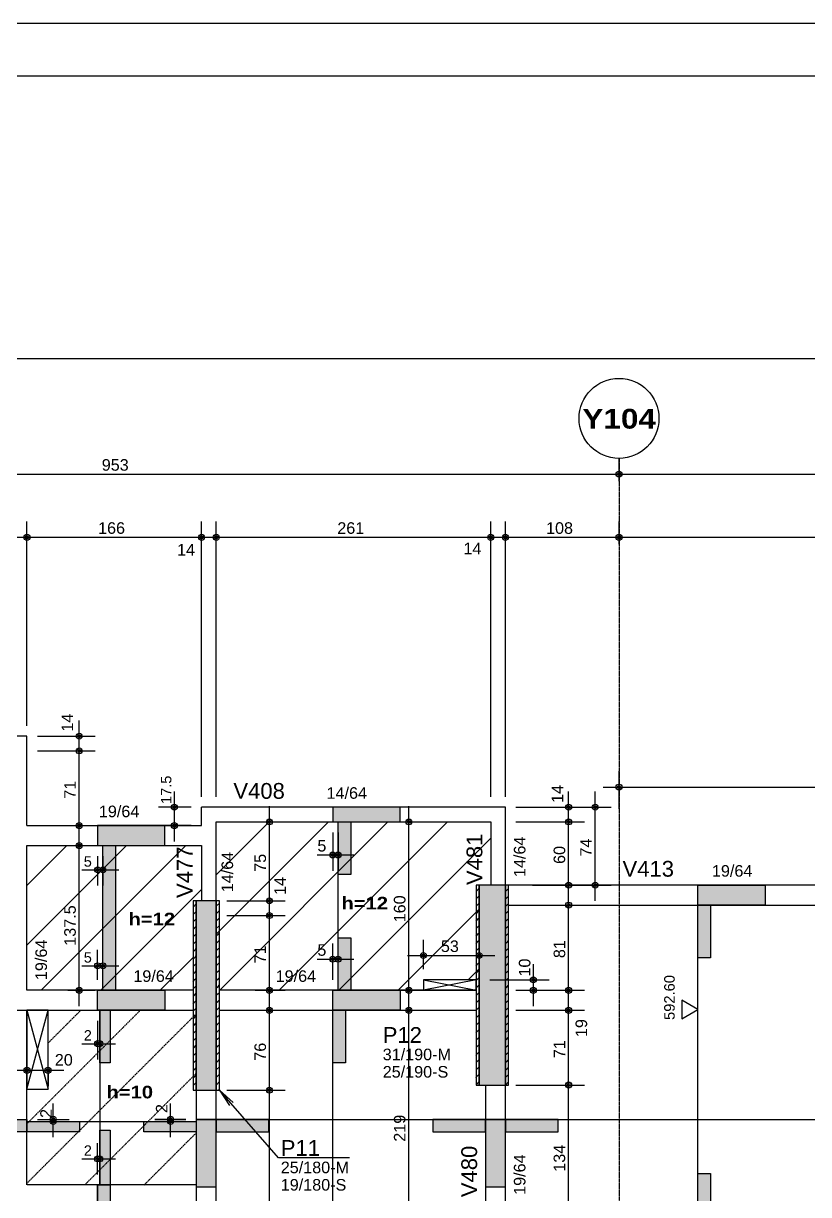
# Model space of a CAD drawing. Extents: x 0 to 7795, y 0 to 4205.
# Drawn here: x 4190 to 4937, y 3092 to 4205 of the extents above; entities that cross this region are included whole.
import ezdxf

# ---------------------------------------------------------------- set-up
doc = ezdxf.new("R2010")
doc.units = 0
doc.header["$MEASUREMENT"] = 0
doc.linetypes.add('ESTILO_TQS_0001', pattern=[1, 0.7, -0.3])
doc.linetypes.add('ESTILO_TQS_0007', pattern=[2.1, 1.5, -0.2, 0.2, -0.2])
for name, color, linetype in [('MTH-179', 1, 'CONTINUOUS'), ('MTH-224', 4, 'CONTINUOUS'), ('MTH-230', 1, 'CONTINUOUS'), ('MTH-COTAS7', 31, 'CONTINUOUS'), ('MTH-DIM-PILAR', 3, 'CONTINUOUS'), ('MTH-DIM-VIGA', 3, 'CONTINUOUS'), ('MTH-EIXO-214', 4, 'CONTINUOUS'), ('MTH-EIXO-215', 1, 'CONTINUOUS'), ('MTH-FACE-VIGA', 7, 'CONTINUOUS'), ('MTH-LINHA-SEÇÃO', 16, 'CONTINUOUS'), ('MTH-MARGEM', 5, 'CONTINUOUS'), ('MTH-PILAR-SEGUE', 5, 'CONTINUOUS'), ('MTH-SIMB_COTA', 3, 'CONTINUOUS'), ('MTH-SOMBRA21', 150, 'CONTINUOUS'), ('MTH-SOMBRA25', 253, 'CONTINUOUS'), ('MTH-TIT1-PILAR', 5, 'CONTINUOUS'), ('MTH-TIT1-VIGA', 5, 'CONTINUOUS'), ('MTH-TRACEJADO-216', 1, 'CONTINUOUS'), ('MTH-TXT', 4, 'CONTINUOUS'), ('MTH-TXT-NEGRITO', 5, 'CONTINUOUS')]:
    doc.layers.add(name, color=color, linetype=linetype)
doc.styles.add('TQS_ARIAL', font='arial.ttf')
doc.styles.add('TQS_ARIAL_BLACK', font='ariblk.ttf')

msp = doc.modelspace()

# ---------------------------------------------------------------- linework, layer by layer
at = {"layer": 'MTH-179', "linetype": 'Continuous'}
msp.add_line((7795.004008, 4204.998269), (0.004008, 4204.998269), dxfattribs=at)
at = {"layer": 'MTH-224', "linetype": 'Continuous'}
msp.add_lwpolyline([(4816.147961, 3259.09894), (4831.446431, 3267.931943), (4816.147961, 3276.764067), (4816.147961, 3259.09894)], dxfattribs=at)
at = {"layer": 'MTH-230', "linetype": 'Continuous'}
for p, q in [((4620.513083, 3296.135496), (4570.511367, 3286.135496)), ((4570.511367, 3296.135496), (4620.513083, 3286.135496)), ((4193.511368, 3192.135498), (4213.511368, 3267.135499)), ((4193.511368, 3267.135498), (4213.511368, 3192.135498))]:
    msp.add_line(p, q, dxfattribs=at)
msp.add_circle((4756.511366, 3829.636556), 38, dxfattribs=at)
at = {"layer": 'MTH-COTAS7', "linetype": 'Continuous'}
for p, q in [((561.511366, 3886.665182), (5343.511366, 3886.665182)), ((4756.511366, 3774.81151), (4756.511366, 3791.636556)), ((4756.511366, 3770.023656), (4756.511366, 3791.636556)), ((3788.511366, 3776.636556), (4771.511366, 3776.636556)), ((4741.511366, 3776.636556), (5343.511366, 3776.636556)), ((4193.511366, 3537.6182), (4193.511366, 3731.636556)), ((4193.511366, 3537.6182), (4193.511366, 3731.636556)), ((4359.512171, 3470.135501), (4359.512171, 3731.636556)), ((4359.512171, 3470.135501), (4359.512171, 3731.636556)), ((4373.512171, 3470.135501), (4373.512171, 3731.636556)), ((4373.512171, 3470.135501), (4373.512171, 3731.636556)), ((4634.511365, 3470.135501), (4634.511365, 3731.636556)), ((4634.511365, 3470.135501), (4634.511365, 3731.636556)), ((4648.511365, 3470.135501), (4648.511365, 3731.636556)), ((4648.511365, 3470.135501), (4648.511365, 3731.636556)), ((4756.511366, 3710.023656), (4756.511366, 3731.636556)), ((4756.511366, 3710.023656), (4756.511366, 3731.636556)), ((4159.511366, 3716.636556), (4208.511366, 3716.636556)), ((4178.511366, 3716.636556), (4374.512171, 3716.636556)), ((4344.512171, 3716.636556), (4388.512171, 3716.636556)), ((4358.512171, 3716.636556), (4649.511365, 3716.636556)), ((4619.511365, 3716.636556), (4663.511365, 3716.636556)), ((4633.511365, 3716.636556), (4771.511366, 3716.636556)), ((4741.511366, 3716.636556), (5324.511366, 3716.636556)), ((4243.206658, 3498.6182), (4243.206658, 3542.6182)), ((4243.206658, 3427.635501), (4243.206658, 3528.6182)), ((4203.511366, 3527.6182), (4258.206658, 3527.6182)), ((4203.511366, 3513.6182), (4258.206658, 3513.6182)), ((4203.511366, 3513.6182), (4258.206658, 3513.6182)), ((4756.511366, 3458.746507), (4756.511366, 3494.289635)), ((4333.666392, 3427.635501), (4333.666392, 3475.135501)), ((4708.60594, 3431.135501), (4708.60594, 3475.135501)), ((4733.876344, 3371.135501), (4733.876344, 3475.135501)), ((4741.511366, 3479.289635), (5324.511366, 3479.289635)), ((4349.512171, 3460.135501), (4318.666392, 3460.135501)), ((4424.083548, 3356.135501), (4424.083548, 3461.135501)), ((4556.700181, 3271.135499), (4556.700181, 3461.135501)), ((4658.515894, 3460.135501), (4748.876344, 3460.135501)), ((4658.515894, 3460.135501), (4723.60594, 3460.135501)), ((4708.60594, 3371.135501), (4708.60594, 3461.135501)), ((4203.511366, 3442.635501), (4258.206658, 3442.635501)), ((4349.512171, 3442.635501), (4318.666392, 3442.635501)), ((4413.477053, 3446.135501), (4439.083548, 3446.135501)), ((4553.504857, 3446.135501), (4571.700181, 3446.135501)), ((4658.515894, 3446.135501), (4723.60594, 3446.135501)), ((4668.515894, 3446.135501), (4723.60594, 3446.135501)), ((4243.206658, 3271.135499), (4243.206658, 3438.635501)), ((4484.319556, 3436.135501), (4484.319556, 3399.758806)), ((4489.319556, 3436.135501), (4489.319556, 3399.758806)), ((4240.859012, 3423.635501), (4258.206658, 3423.635501)), ((4260.714518, 3413.635501), (4260.714518, 3385.641379)), ((4265.714518, 3413.635501), (4265.714518, 3385.641379)), ((4469.319556, 3414.758806), (4504.319556, 3414.758806)), ((4245.714518, 3400.641379), (4280.714518, 3400.641379)), ((4424.083548, 3342.135501), (4424.083548, 3386.135501)), ((4674.131631, 3386.135501), (4748.876344, 3386.135501)), ((4697.704045, 3386.135501), (4723.60594, 3386.135501)), ((4708.60594, 3271.135496), (4708.60594, 3382.135501)), ((4383.512172, 3371.135501), (4439.083548, 3371.135501)), ((4383.512172, 3371.135501), (4439.083548, 3371.135501)), ((4424.083548, 3271.135499), (4424.083548, 3372.135501)), ((4701.022725, 3367.135501), (4723.60594, 3367.135501)), ((4383.512172, 3357.135501), (4439.083548, 3357.135501)), ((4383.512172, 3357.135501), (4439.083548, 3357.135501)), ((4484.319556, 3296.135499), (4484.319556, 3330.653513)), ((4489.319556, 3296.135499), (4489.319556, 3330.653513)), ((4570.511367, 3306.135496), (4570.511367, 3334.240994)), ((4623.513083, 3306.135496), (4623.513083, 3334.240994)), ((4260.714518, 3296.135499), (4260.714518, 3324.482029)), ((4265.714518, 3296.135499), (4265.714518, 3324.482029)), ((4555.511367, 3319.240994), (4638.513083, 3319.240994)), ((4245.714518, 3309.482029), (4280.714518, 3309.482029)), ((4469.319556, 3315.653513), (4504.319556, 3315.653513)), ((4675.036199, 3271.135496), (4675.036199, 3311.135496)), ((4633.515893, 3296.135496), (4690.036199, 3296.135496)), ((4708.60594, 3252.135499), (4708.60594, 3301.135496)), ((4232.252292, 3286.135499), (4258.206658, 3286.135499)), ((4410.49064, 3286.135499), (4439.083548, 3286.135499)), ((4545.970547, 3286.135499), (4571.700181, 3286.135499)), ((4658.515894, 3286.135496), (4723.60594, 3286.135496)), ((4658.515894, 3286.135496), (4723.60594, 3286.135496)), ((4668.515894, 3286.135496), (4690.036199, 3286.135496)), ((4424.083548, 3176.135501), (4424.083548, 3282.135499)), ((4556.700181, 3033.1355), (4556.700181, 3282.135499)), ((4708.60594, 3181.135499), (4708.60594, 3282.135499)), ((4417.619009, 3267.135499), (4439.083548, 3267.135499)), ((4564.956342, 3267.135499), (4571.700181, 3267.135499)), ((4658.515894, 3267.135499), (4723.60594, 3267.135499)), ((4658.515894, 3267.135499), (4723.60594, 3267.135499)), ((4260.714518, 3257.135499), (4260.714518, 3220.405979)), ((4262.714518, 3257.135499), (4262.714518, 3220.405979)), ((4245.714518, 3235.405979), (4277.714518, 3235.405979)), ((4193.511365, 3219.635499), (4193.511365, 3195.081278)), ((4208.511365, 3210.081278), (4159.511366, 3210.081278)), ((4228.511365, 3210.081278), (4178.511327, 3210.081278)), ((4193.511327, 3209.438973), (4193.511327, 3195.081278)), ((4213.511365, 3207.611384), (4213.511365, 3195.081278)), ((4424.083548, 2798.635501), (4424.083548, 3206.135501)), ((4708.60594, 3047.1355), (4708.60594, 3211.135499)), ((4658.515894, 3196.135499), (4723.60594, 3196.135499)), ((4658.515894, 3196.135499), (4723.60594, 3196.135499)), ((4383.512172, 3191.135501), (4439.083548, 3191.135501)), ((4383.512172, 3191.135501), (4439.083548, 3191.135501)), ((4218.511327, 3146.511837), (4218.511327, 3178.511837)), ((4330.100791, 3146.511837), (4330.100791, 3178.511837)), ((4203.511327, 3163.511837), (4233.511327, 3163.511837)), ((4203.511327, 3161.511837), (4233.511327, 3161.511837)), ((4344.512172, 3163.511837), (4315.100791, 3163.511837)), ((4344.512172, 3161.511837), (4315.100791, 3161.511837)), ((4260.714518, 3111.135499), (4260.714518, 3140.89284)), ((4262.714518, 3111.135499), (4262.714518, 3140.89284)), ((4245.714518, 3125.89284), (4277.714518, 3125.89284))]:
    msp.add_line(p, q, dxfattribs=at)
msp.add_lwpolyline([(4500.256275, 3126.822128), (4432.69435, 3126.822128), (4376.512171, 3191.135501), (4389.647083, 3179.571586), (4376.512171, 3191.135501), (4386.20656, 3176.566052)], dxfattribs=at)
at = {"layer": 'MTH-EIXO-214', "linetype": 'ESTILO_TQS_0007'}
msp.add_line((4756.511366, 3791.636556), (4756.511366, 1718.135501), dxfattribs=at)
at = {"layer": 'MTH-EIXO-215', "linetype": 'Continuous'}
for p, q in [((4373.512171, 3339.407557), (4480.240115, 3446.135501)), ((4373.512171, 3395.976099), (4423.671573, 3446.135501)), ((4376.808656, 3286.135499), (4536.808658, 3446.135501)), ((4433.377198, 3286.135499), (4593.3772, 3446.135501)), ((4489.945741, 3286.135499), (4634.511365, 3430.701123)), ((4193.511366, 3329.112379), (4288.034488, 3423.635501)), ((4193.511366, 3385.680922), (4231.465945, 3423.635501)), ((4207.103028, 3286.135499), (4344.60303, 3423.635501)), ((4263.671571, 3286.135499), (4359.512171, 3381.976099)), ((4546.514283, 3286.135499), (4623.513083, 3363.134299)), ((4320.240113, 3286.135499), (4351.512171, 3317.407557)), ((4613.082823, 3296.135496), (4623.513083, 3306.565756))]:
    msp.add_line(p, q, dxfattribs=at)
at = {"layer": 'MTH-FACE-VIGA', "linetype": 'Continuous'}
for p, q in [((4193.511366, 3442.635501), (4193.511366, 3527.6182)), ((4359.512171, 3442.635501), (4359.512171, 3460.135501)), ((4193.511366, 3442.635501), (4359.512171, 3442.635501)), ((4193.511366, 3423.635501), (4359.512171, 3423.635501)), ((4193.511366, 3286.135499), (4193.511366, 3423.635501)), ((4620.515894, 3380.169536), (4623.468312, 3383.121953)), ((4620.515894, 3373.098468), (4623.354873, 3375.937446)), ((4623.354873, 3375.937446), (4623.515894, 3376.098468)), ((4623.468312, 3383.121953), (4623.515894, 3383.169536)), ((4648.515894, 3379.885264), (4651.463752, 3382.833122)), ((4648.515894, 3372.814197), (4651.350312, 3375.648614)), ((4651.350312, 3375.648614), (4651.515894, 3375.814197)), ((4651.463752, 3382.833122), (4651.515894, 3382.885264)), ((4351.512171, 3365.259477), (4354.463425, 3368.210731)), ((4354.463425, 3368.210731), (4354.512171, 3368.259477)), ((4373.512171, 3366.046274), (4376.476761, 3369.010863)), ((4373.512171, 3358.975206), (4376.356912, 3361.819947)), ((4376.356912, 3361.819947), (4376.512171, 3361.975206)), ((4376.476761, 3369.010863), (4376.512171, 3369.046274)), ((4620.515894, 3366.0274), (4623.241433, 3368.752938)), ((4620.515894, 3358.956332), (4623.127993, 3361.568431)), ((4623.127993, 3361.568431), (4623.515894, 3361.956332)), ((4623.241433, 3368.752938), (4623.515894, 3369.0274)), ((4648.515894, 3365.743129), (4651.236873, 3368.464107)), ((4648.515894, 3358.672061), (4651.123433, 3361.279599)), ((4651.123433, 3361.279599), (4651.515894, 3361.672061)), ((4651.236873, 3368.464107), (4651.515894, 3368.743129)), ((4351.512171, 3358.188409), (4354.343577, 3361.019815)), ((4351.512171, 3351.117342), (4354.223728, 3353.828898)), ((4354.223728, 3353.828898), (4354.512171, 3354.117342)), ((4354.343577, 3361.019815), (4354.512171, 3361.188409)), ((4373.512171, 3351.904138), (4376.237064, 3354.62903)), ((4376.237064, 3354.62903), (4376.512171, 3354.904138)), ((4620.515894, 3351.885264), (4623.014554, 3354.383924)), ((4623.014554, 3354.383924), (4623.515894, 3354.885264)), ((4648.515894, 3351.600993), (4651.009993, 3354.095092)), ((4651.009993, 3354.095092), (4651.515894, 3354.600993)), ((4351.512171, 3344.046274), (4354.10388, 3346.637982)), ((4351.512171, 3336.975206), (4353.984031, 3339.447065)), ((4353.984031, 3339.447065), (4354.512171, 3339.975206)), ((4354.10388, 3346.637982), (4354.512171, 3347.046274)), ((4373.512171, 3344.83307), (4376.117215, 3347.438114)), ((4373.512171, 3337.762003), (4375.997366, 3340.247198)), ((4375.997366, 3340.247198), (4376.512171, 3340.762003)), ((4376.117215, 3347.438114), (4376.512171, 3347.83307)), ((4620.515894, 3344.814197), (4622.901114, 3347.199416)), ((4620.515894, 3337.743129), (4622.787675, 3340.014909)), ((4622.787675, 3340.014909), (4623.515894, 3340.743129)), ((4622.901114, 3347.199416), (4623.515894, 3347.814197)), ((4648.515894, 3344.529925), (4650.896554, 3346.910585)), ((4648.515894, 3337.458857), (4650.783114, 3339.726077)), ((4650.783114, 3339.726077), (4651.515894, 3340.458857)), ((4650.896554, 3346.910585), (4651.515894, 3347.529925)), ((4351.512171, 3329.904138), (4353.864182, 3332.256149)), ((4353.864182, 3332.256149), (4354.512171, 3332.904138)), ((4373.512171, 3330.690935), (4375.877518, 3333.056281)), ((4375.877518, 3333.056281), (4376.512171, 3333.690935)), ((4620.515894, 3330.672061), (4622.674235, 3332.830401)), ((4622.674235, 3332.830401), (4623.515894, 3333.672061)), ((4648.515894, 3330.38779), (4650.669675, 3332.54157)), ((4650.669675, 3332.54157), (4651.515894, 3333.38779)), ((4351.512171, 3322.83307), (4353.744334, 3325.065233)), ((4351.512171, 3315.762003), (4353.624485, 3317.874316)), ((4353.624485, 3317.874316), (4354.512171, 3318.762003)), ((4353.744334, 3325.065233), (4354.512171, 3325.83307)), ((4373.512171, 3323.619867), (4375.757669, 3325.865365)), ((4373.512171, 3316.548799), (4375.637821, 3318.674448)), ((4375.637821, 3318.674448), (4376.512171, 3319.548799)), ((4375.757669, 3325.865365), (4376.512171, 3326.619867)), ((4620.515894, 3323.600993), (4622.560795, 3325.645894)), ((4620.515894, 3316.529925), (4622.447356, 3318.461387)), ((4622.447356, 3318.461387), (4623.515894, 3319.529925)), ((4622.560795, 3325.645894), (4623.515894, 3326.600993)), ((4648.515894, 3323.316722), (4650.556235, 3325.357062)), ((4648.515894, 3316.245654), (4650.442795, 3318.172555)), ((4650.442795, 3318.172555), (4651.515894, 3319.245654)), ((4650.556235, 3325.357062), (4651.515894, 3326.316722)), ((4351.512171, 3308.690935), (4353.504636, 3310.6834)), ((4353.504636, 3310.6834), (4354.512171, 3311.690935)), ((4373.512171, 3309.477731), (4375.517972, 3311.483532)), ((4375.517972, 3311.483532), (4376.512171, 3312.477731)), ((4620.515894, 3309.458857), (4622.333916, 3311.276879)), ((4622.333916, 3311.276879), (4623.515894, 3312.458857)), ((4648.515894, 3309.174586), (4650.329356, 3310.988048)), ((4650.329356, 3310.988048), (4651.515894, 3312.174586)), ((4351.512171, 3301.619867), (4353.384788, 3303.492483)), ((4351.512171, 3294.548799), (4353.264939, 3296.301567)), ((4353.264939, 3296.301567), (4354.512171, 3297.548799)), ((4353.384788, 3303.492483), (4354.512171, 3304.619867)), ((4373.512171, 3302.406664), (4375.398123, 3304.292615)), ((4373.512171, 3295.335596), (4375.278275, 3297.101699)), ((4375.278275, 3297.101699), (4376.512171, 3298.335596)), ((4375.398123, 3304.292615), (4376.512171, 3305.406664)), ((4620.515894, 3302.38779), (4622.220477, 3304.092372)), ((4620.515894, 3295.316722), (4622.107037, 3296.907864)), ((4622.107037, 3296.907864), (4623.515894, 3298.316722)), ((4622.220477, 3304.092372), (4623.515894, 3305.38779)), ((4648.515894, 3302.103518), (4650.215916, 3303.80354)), ((4648.515894, 3295.032451), (4650.102477, 3296.619033)), ((4650.102477, 3296.619033), (4651.515894, 3298.032451)), ((4650.215916, 3303.80354), (4651.515894, 3305.103518)), ((4351.512171, 3287.477731), (4353.145091, 3289.110651)), ((4353.025242, 3281.919734), (4354.512171, 3283.406664)), ((4353.145091, 3289.110651), (4354.512171, 3290.477731)), ((4373.512171, 3288.264528), (4375.158426, 3289.910783)), ((4375.038578, 3282.719866), (4376.512171, 3284.19346)), ((4375.158426, 3289.910783), (4376.512171, 3291.264528)), ((4620.515894, 3288.245654), (4621.993598, 3289.723357)), ((4621.880158, 3282.53885), (4623.515894, 3284.174586)), ((4621.993598, 3289.723357), (4623.515894, 3291.245654)), ((4648.515894, 3287.961383), (4649.989037, 3289.434525)), ((4649.875597, 3282.250018), (4651.515894, 3283.890315)), ((4649.989037, 3289.434525), (4651.515894, 3290.961383)), ((4351.512171, 3280.406664), (4353.025242, 3281.919734)), ((4351.512171, 3273.335596), (4352.905393, 3274.728818)), ((4352.905393, 3274.728818), (4354.512171, 3276.335596)), ((4373.512171, 3281.19346), (4375.038578, 3282.719866)), ((4373.512171, 3274.122392), (4374.918729, 3275.52895)), ((4374.918729, 3275.52895), (4376.512171, 3277.122392)), ((4620.515894, 3281.174586), (4621.880158, 3282.53885)), ((4620.515894, 3274.103518), (4621.766718, 3275.354342)), ((4621.766718, 3275.354342), (4623.515894, 3277.103518)), ((4648.515894, 3280.890315), (4649.875597, 3282.250018)), ((4648.515894, 3273.819247), (4649.762158, 3275.065511)), ((4649.762158, 3275.065511), (4651.515894, 3276.819247)), ((4351.512171, 3266.264528), (4352.785545, 3267.537901)), ((4352.665696, 3260.346985), (4354.512171, 3262.19346)), ((4352.785545, 3267.537901), (4354.512171, 3269.264528)), ((4373.512171, 3267.051325), (4374.79888, 3268.338033)), ((4373.512171, 3259.980257), (4374.679032, 3261.147117)), ((4374.679032, 3261.147117), (4376.512171, 3262.980257)), ((4374.79888, 3268.338033), (4376.512171, 3270.051325)), ((4620.515894, 3267.032451), (4621.653279, 3268.169835)), ((4621.539839, 3260.985327), (4623.515894, 3262.961383)), ((4621.653279, 3268.169835), (4623.515894, 3270.032451)), ((4648.515894, 3266.748179), (4649.648718, 3267.881003)), ((4649.535279, 3260.696496), (4651.515894, 3262.677112)), ((4649.648718, 3267.881003), (4651.515894, 3269.748179)), ((4351.512171, 3259.19346), (4352.665696, 3260.346985)), ((4351.512171, 3252.122392), (4352.545848, 3253.156068)), ((4352.545848, 3253.156068), (4354.512171, 3255.122392)), ((4373.512171, 3252.909189), (4374.559183, 3253.956201)), ((4374.559183, 3253.956201), (4376.512171, 3255.909189)), ((4620.515894, 3259.961383), (4621.539839, 3260.985327)), ((4620.515894, 3252.890315), (4621.4264, 3253.80082)), ((4621.4264, 3253.80082), (4623.515894, 3255.890315)), ((4648.515894, 3259.677112), (4649.535279, 3260.696496)), ((4648.515894, 3252.606044), (4649.421839, 3253.511988)), ((4649.421839, 3253.511988), (4651.515894, 3255.606044)), ((4351.512171, 3245.051325), (4352.425999, 3245.965152)), ((4351.512171, 3237.980257), (4352.30615, 3238.774236)), ((4352.30615, 3238.774236), (4354.512171, 3240.980257)), ((4352.425999, 3245.965152), (4354.512171, 3248.051325)), ((4373.512171, 3245.838121), (4374.439335, 3246.765284)), ((4373.512171, 3238.767053), (4374.319486, 3239.574368)), ((4374.319486, 3239.574368), (4376.512171, 3241.767053)), ((4374.439335, 3246.765284), (4376.512171, 3248.838121)), ((4620.515894, 3245.819247), (4621.31296, 3246.616313)), ((4620.515894, 3238.748179), (4621.19952, 3239.431805)), ((4621.19952, 3239.431805), (4623.515894, 3241.748179)), ((4621.31296, 3246.616313), (4623.515894, 3248.819247)), ((4648.515894, 3245.534976), (4649.308399, 3246.327481)), ((4648.515894, 3238.463908), (4649.19496, 3239.142974)), ((4649.19496, 3239.142974), (4651.515894, 3241.463908)), ((4649.308399, 3246.327481), (4651.515894, 3248.534976)), ((4351.512171, 3230.909189), (4352.186302, 3231.583319)), ((4352.186302, 3231.583319), (4354.512171, 3233.909189)), ((4373.512171, 3231.695985), (4374.199637, 3232.383451)), ((4374.199637, 3232.383451), (4376.512171, 3234.695985)), ((4620.515894, 3231.677112), (4621.086081, 3232.247298)), ((4621.086081, 3232.247298), (4623.515894, 3234.677112)), ((4648.515894, 3231.39284), (4649.08152, 3231.958466)), ((4649.08152, 3231.958466), (4651.515894, 3234.39284)), ((4351.512171, 3223.838121), (4352.066453, 3224.392403)), ((4351.512171, 3216.767053), (4351.946605, 3217.201486)), ((4351.946605, 3217.201486), (4354.512171, 3219.767053)), ((4352.066453, 3224.392403), (4354.512171, 3226.838121)), ((4373.512171, 3224.624918), (4374.079789, 3225.192535)), ((4373.512171, 3217.55385), (4373.95994, 3218.001618)), ((4373.95994, 3218.001618), (4376.512171, 3220.55385)), ((4374.079789, 3225.192535), (4376.512171, 3227.624918)), ((4620.515894, 3224.606044), (4620.972641, 3225.06279)), ((4620.515894, 3217.534976), (4620.859202, 3217.878283)), ((4620.859202, 3217.878283), (4623.515894, 3220.534976)), ((4620.972641, 3225.06279), (4623.515894, 3227.606044)), ((4648.515894, 3224.321772), (4648.968081, 3224.773959)), ((4648.515894, 3217.250705), (4648.854641, 3217.589451)), ((4648.854641, 3217.589451), (4651.515894, 3220.250705)), ((4648.968081, 3224.773959), (4651.515894, 3227.321772)), ((4351.512171, 3209.695985), (4351.826756, 3210.01057)), ((4351.706907, 3202.819654), (4354.512171, 3205.624918)), ((4351.826756, 3210.01057), (4354.512171, 3212.695985)), ((4373.512171, 3210.482782), (4373.840092, 3210.810702)), ((4373.720243, 3203.619786), (4376.512171, 3206.411714)), ((4373.840092, 3210.810702), (4376.512171, 3213.482782)), ((4620.515894, 3210.463908), (4620.745762, 3210.693776)), ((4620.632322, 3203.509268), (4623.515894, 3206.39284)), ((4620.745762, 3210.693776), (4623.515894, 3213.463908)), ((4648.515894, 3210.179637), (4648.741202, 3210.404944)), ((4648.627762, 3203.220436), (4651.515894, 3206.108569)), ((4648.741202, 3210.404944), (4651.515894, 3213.179637)), ((4351.512171, 3202.624918), (4351.706907, 3202.819654)), ((4351.512171, 3195.55385), (4351.587059, 3195.628737)), ((4351.587059, 3195.628737), (4354.512171, 3198.55385)), ((4373.512171, 3203.411714), (4373.720243, 3203.619786)), ((4373.512171, 3196.340646), (4373.600394, 3196.428869)), ((4373.600394, 3196.428869), (4376.512171, 3199.340646)), ((4620.515894, 3203.39284), (4620.632322, 3203.509268)), ((4620.518883, 3196.324761), (4623.515894, 3199.321772)), ((4648.515894, 3203.108569), (4648.627762, 3203.220436)), ((4648.613892, 3196.135499), (4651.515894, 3199.037501)), ((4354.16489, 3191.135501), (4354.512171, 3191.482782)), ((4375.378094, 3191.135501), (4376.512171, 3192.269579))]:
    msp.add_line(p, q, dxfattribs=at)
for points in [[(4193.511366, 3527.6182), (4013.511368, 3527.6182)], [(4648.511365, 3460.135501), (4359.512171, 3460.135501)], [(4648.511365, 3386.135501), (4648.511365, 3460.135501)], [(4373.512171, 3446.135501), (4634.511365, 3446.135501)], [(4373.512171, 3371.135501), (4373.512171, 3446.135501)], [(4634.511365, 3446.135501), (4634.511365, 3386.135499)], [(4359.512171, 3423.635501), (4359.512171, 3371.135501)], [(4623.515894, 3386.135499), (4620.515894, 3386.135499), (4620.515894, 3196.135499), (4623.515894, 3196.135499), (4623.515894, 3386.135499)], [(4925.511366, 3386.135501), (4648.515894, 3386.135501)], [(4651.515894, 3386.135499), (4648.515894, 3386.135499), (4648.515894, 3196.135499), (4651.515894, 3196.135499), (4651.515894, 3386.135499)], [(5309.511366, 3386.135501), (4925.511366, 3386.135501)], [(4354.512171, 3371.135501), (4351.512171, 3371.135501), (4351.512171, 3191.135501), (4354.512171, 3191.135501), (4354.512171, 3371.135501)], [(4376.512171, 3371.135501), (4373.512171, 3371.135501), (4373.512171, 3191.135501), (4376.512171, 3191.135501), (4376.512171, 3371.135501)], [(4651.515894, 3367.135501), (5303.511366, 3367.135501)], [(4620.513083, 3296.135496), (4570.511367, 3296.135496), (4570.511367, 3286.135496), (4620.513083, 3286.135496), (4620.513083, 3296.135496)], [(4351.512171, 3286.135499), (4193.511366, 3286.135499)], [(4620.515894, 3286.135499), (4376.512171, 3286.135499)], [(4184.011366, 3267.135499), (4351.512171, 3267.135499)], [(4193.511368, 3267.135498), (4193.511368, 3192.135498), (4213.511368, 3192.135498), (4213.511368, 3267.135499), (4193.511368, 3267.135498)], [(4376.512171, 3267.135499), (4620.515894, 3267.135499)], [(4629.515894, 3196.135499), (4629.515894, 3048.1355)], [(4648.515894, 3062.1355), (4648.515894, 3196.135499)], [(4354.512171, 3191.135501), (4354.512171, 2813.6355)], [(4373.512171, 2804.1355), (4373.512171, 3191.135501)]]:
    msp.add_lwpolyline(points, dxfattribs=at)
at = {"layer": 'MTH-LINHA-SEÇÃO', "linetype": 'Continuous'}
for p, q in [((4489.319556, 3286.135499), (4489.319556, 3446.135501)), ((4831.446431, 2689.135503), (4831.446431, 3386.135501)), ((4484.319556, 2689.135503), (4484.319556, 3286.135499)), ((4262.714518, 3267.135499), (4262.714518, 3101.135499)), ((3401.511366, 3163.511837), (4193.511327, 3163.511837)), ((4193.511327, 3161.511837), (4354.512172, 3161.511837)), ((4354.512171, 3163.511837), (5328.511366, 3163.511837)), ((4260.714518, 3101.135499), (4260.714518, 2794.635501))]:
    msp.add_line(p, q, dxfattribs=at)
for points in [[(4548.319556, 3460.135501), (4484.319556, 3460.135501), (4484.319556, 3446.135501), (4548.319556, 3446.135501), (4548.319556, 3460.135501)], [(4324.714518, 3442.635501), (4260.714518, 3442.635501), (4260.714518, 3423.635501), (4324.714518, 3423.635501), (4324.714518, 3442.635501)], [(4489.319556, 3396.135501), (4489.319556, 3446.135501), (4501.319556, 3446.135501), (4501.319556, 3396.135501), (4489.319556, 3396.135501)], [(4265.714518, 3286.135499), (4265.714518, 3423.635501), (4277.714518, 3423.635501), (4277.714518, 3286.135499), (4265.714518, 3286.135499)], [(4831.446431, 3367.135501), (4831.446431, 3386.135501), (4895.446431, 3386.135501), (4895.446431, 3367.135501), (4831.446431, 3367.135501)], [(4831.446431, 3317.135501), (4831.446431, 3367.135501), (4843.446431, 3367.135501), (4843.446431, 3317.135501), (4831.446431, 3317.135501)], [(4489.319556, 3286.135499), (4489.319556, 3336.135499), (4501.319556, 3336.135499), (4501.319556, 3286.135499), (4489.319556, 3286.135499)], [(4260.714518, 3267.135499), (4260.714518, 3286.135499), (4324.714518, 3286.135499), (4324.714518, 3267.135499), (4260.714518, 3267.135499)], [(4484.319556, 3267.135499), (4484.319556, 3286.135499), (4548.319556, 3286.135499), (4548.319556, 3267.135499), (4484.319556, 3267.135499)], [(4262.714518, 3217.135499), (4262.714518, 3267.135499), (4272.714518, 3267.135499), (4272.714518, 3217.135499), (4262.714518, 3217.135499)], [(4484.319556, 3217.135499), (4484.319556, 3267.135499), (4496.319556, 3267.135499), (4496.319556, 3217.135499), (4484.319556, 3217.135499)], [(4143.511327, 3163.511837), (4193.511327, 3163.511837), (4193.511327, 3151.511837), (4143.511327, 3151.511837), (4143.511327, 3163.511837)], [(4193.511327, 3161.511837), (4243.511327, 3161.511837), (4243.511327, 3151.511837), (4193.511327, 3151.511837), (4193.511327, 3161.511837)], [(4304.512172, 3161.511837), (4354.512172, 3161.511837), (4354.512172, 3151.511837), (4304.512172, 3151.511837), (4304.512172, 3161.511837)], [(4373.512172, 3163.511837), (4354.512172, 3163.511837), (4354.512172, 3099.511837), (4373.512172, 3099.511837), (4373.512172, 3163.511837)], [(4423.512172, 3163.511837), (4373.512172, 3163.511837), (4373.512172, 3151.511837), (4423.512172, 3151.511837), (4423.512172, 3163.511837)], [(4629.515894, 3163.511837), (4579.515894, 3163.511837), (4579.515894, 3151.511837), (4629.515894, 3151.511837), (4629.515894, 3163.511837)], [(4648.515894, 3163.511837), (4629.515894, 3163.511837), (4629.515894, 3099.511837), (4648.515894, 3099.511837), (4648.515894, 3163.511837)], [(4698.515894, 3163.511837), (4648.515894, 3163.511837), (4648.515894, 3151.511837), (4698.515894, 3151.511837), (4698.515894, 3163.511837)], [(4262.714518, 3101.135499), (4262.714518, 3153.135499), (4272.714518, 3153.135499), (4272.714518, 3101.135499), (4262.714518, 3101.135499)], [(4831.446431, 3062.1355), (4831.446431, 3112.1355), (4843.446431, 3112.1355), (4843.446431, 3062.1355), (4831.446431, 3062.1355)], [(4260.714518, 3051.135499), (4260.714518, 3101.135499), (4272.714518, 3101.135499), (4272.714518, 3051.135499), (4260.714518, 3051.135499)]]:
    msp.add_lwpolyline(points, dxfattribs=at)
at = {"layer": 'MTH-MARGEM', "linetype": 'Continuous'}
msp.add_line((7745.004008, 4154.998269), (175.004008, 4154.998269), dxfattribs=at)
at = {"layer": 'MTH-PILAR-SEGUE', "linetype": 'Continuous'}
for points in [[(4623.515894, 3196.135499), (4648.515894, 3196.135499), (4648.515894, 3386.135499), (4623.515894, 3386.135499), (4623.515894, 3196.135499)], [(4354.512171, 3191.135501), (4373.512171, 3191.135501), (4373.512171, 3371.135501), (4354.512171, 3371.135501), (4354.512171, 3191.135501)]]:
    msp.add_lwpolyline(points, dxfattribs=at)
at = {"layer": 'MTH-SIMB_COTA', "linetype": 'Continuous'}
for centre, radius in [((4756.511366, 3776.636556), 2.8), ((4756.511366, 3776.636556), 2.8), ((4756.511366, 3776.636556), 1.4), ((4756.511366, 3776.636556), 1.4), ((4193.511366, 3716.636556), 2.8), ((4193.511366, 3716.636556), 2.8), ((4193.511366, 3716.636556), 1.4), ((4193.511366, 3716.636556), 1.4), ((4359.512171, 3716.636556), 2.8), ((4359.512171, 3716.636556), 2.8), ((4359.512171, 3716.636556), 1.4), ((4359.512171, 3716.636556), 1.4), ((4373.512171, 3716.636556), 2.8), ((4373.512171, 3716.636556), 2.8), ((4373.512171, 3716.636556), 1.4), ((4373.512171, 3716.636556), 1.4), ((4634.511365, 3716.636556), 2.8), ((4634.511365, 3716.636556), 2.8), ((4634.511365, 3716.636556), 1.4), ((4634.511365, 3716.636556), 1.4), ((4648.511365, 3716.636556), 2.8), ((4648.511365, 3716.636556), 2.8), ((4648.511365, 3716.636556), 1.4), ((4648.511365, 3716.636556), 1.4), ((4756.511366, 3716.636556), 2.8), ((4756.511366, 3716.636556), 2.8), ((4756.511366, 3716.636556), 1.4), ((4756.511366, 3716.636556), 1.4), ((4243.206658, 3527.6182), 2.8), ((4243.206658, 3527.6182), 1.4), ((4243.206658, 3513.6182), 2.8), ((4243.206658, 3513.6182), 2.8), ((4243.206658, 3513.6182), 1.4), ((4243.206658, 3513.6182), 1.4), ((4756.511366, 3479.289635), 2.8), ((4756.511366, 3479.289635), 1.4), ((4333.666392, 3460.135501), 2.8), ((4333.666392, 3460.135501), 1.4), ((4708.60594, 3460.135501), 2.8), ((4708.60594, 3460.135501), 1.4), ((4733.876344, 3460.135501), 2.8), ((4733.876344, 3460.135501), 1.4), ((4243.206658, 3442.635501), 2.8), ((4243.206658, 3442.635501), 1.4), ((4333.666392, 3442.635501), 2.8), ((4333.666392, 3442.635501), 1.4), ((4424.083548, 3446.135501), 2.8), ((4424.083548, 3446.135501), 1.4), ((4556.700181, 3446.135501), 2.8), ((4556.700181, 3446.135501), 1.4), ((4708.60594, 3446.135501), 2.8), ((4708.60594, 3446.135501), 2.8), ((4708.60594, 3446.135501), 1.4), ((4708.60594, 3446.135501), 1.4), ((4243.206658, 3423.635501), 2.8), ((4243.206658, 3423.635501), 1.4), ((4484.319556, 3414.758806), 2.8), ((4489.319556, 3414.758806), 2.8), ((4484.319556, 3414.758806), 1.4), ((4489.319556, 3414.758806), 1.4), ((4260.714518, 3400.641379), 2.8), ((4260.714518, 3400.641379), 1.4), ((4265.714518, 3400.641379), 2.8), ((4265.714518, 3400.641379), 1.4), ((4708.60594, 3386.135501), 2.8), ((4708.60594, 3386.135501), 1.4), ((4733.876344, 3386.135501), 2.8), ((4733.876344, 3386.135501), 1.4), ((4424.083548, 3371.135501), 2.8), ((4424.083548, 3371.135501), 2.8), ((4424.083548, 3371.135501), 1.4), ((4424.083548, 3371.135501), 1.4), ((4708.60594, 3367.135501), 2.8), ((4708.60594, 3367.135501), 1.4), ((4424.083548, 3357.135501), 2.8), ((4424.083548, 3357.135501), 2.8), ((4424.083548, 3357.135501), 1.4), ((4424.083548, 3357.135501), 1.4), ((4484.319556, 3315.653513), 2.8), ((4484.319556, 3315.653513), 1.4), ((4489.319556, 3315.653513), 2.8), ((4489.319556, 3315.653513), 1.4), ((4570.511367, 3319.240994), 2.8), ((4570.511367, 3319.240994), 1.4), ((4623.513083, 3319.240994), 2.8), ((4623.513083, 3319.240994), 1.4), ((4260.714518, 3309.482029), 2.8), ((4260.714518, 3309.482029), 1.4), ((4265.714518, 3309.482029), 2.8), ((4265.714518, 3309.482029), 1.4), ((4675.036199, 3296.135496), 2.8), ((4675.036199, 3296.135496), 1.4), ((4243.206658, 3286.135499), 2.8), ((4243.206658, 3286.135499), 1.4), ((4424.083548, 3286.135499), 2.8), ((4424.083548, 3286.135499), 1.4), ((4556.700181, 3286.135499), 2.8), ((4556.700181, 3286.135499), 1.4), ((4675.036199, 3286.135496), 2.8), ((4675.036199, 3286.135496), 1.4), ((4708.60594, 3286.135496), 2.8), ((4708.60594, 3286.135496), 2.8), ((4708.60594, 3286.135496), 1.4), ((4708.60594, 3286.135496), 1.4), ((4424.083548, 3267.135499), 2.8), ((4424.083548, 3267.135499), 1.4), ((4556.700181, 3267.135499), 2.8), ((4556.700181, 3267.135499), 1.4), ((4708.60594, 3267.135499), 2.8), ((4708.60594, 3267.135499), 2.8), ((4708.60594, 3267.135499), 1.4), ((4708.60594, 3267.135499), 1.4), ((4260.714518, 3235.405979), 2.8), ((4260.714518, 3235.405979), 1.4), ((4262.714518, 3235.405979), 2.8), ((4262.714518, 3235.405979), 1.4), ((4193.511327, 3210.081278), 2.8), ((4193.511365, 3210.081278), 2.8), ((4193.511327, 3210.081278), 1.4), ((4193.511365, 3210.081278), 1.4), ((4213.511365, 3210.081278), 2.8), ((4213.511365, 3210.081278), 1.4), ((4708.60594, 3196.135499), 2.8), ((4708.60594, 3196.135499), 2.8), ((4708.60594, 3196.135499), 1.4), ((4708.60594, 3196.135499), 1.4), ((4424.083548, 3191.135501), 2.8), ((4424.083548, 3191.135501), 2.8), ((4424.083548, 3191.135501), 1.4), ((4424.083548, 3191.135501), 1.4), ((4218.511327, 3163.511837), 2.8), ((4218.511327, 3161.511837), 2.8), ((4218.511327, 3163.511837), 1.4), ((4218.511327, 3161.511837), 1.4), ((4330.100791, 3163.511837), 2.8), ((4330.100791, 3161.511837), 2.8), ((4330.100791, 3163.511837), 1.4), ((4330.100791, 3161.511837), 1.4), ((4260.714518, 3125.89284), 2.8), ((4262.714518, 3125.89284), 2.8), ((4260.714518, 3125.89284), 1.4), ((4262.714518, 3125.89284), 1.4)]:
    msp.add_circle(centre, radius, dxfattribs=at)
at = {"layer": 'MTH-SOMBRA21', "linetype": 'Continuous'}
for points in [[(4548.319556, 3460.135501), (4484.319556, 3460.135501), (4484.319556, 3446.135501)], [(4548.319556, 3460.135501), (4484.319556, 3446.135501), (4548.319556, 3446.135501)], [(4548.319556, 3460.135501), (4548.319556, 3446.135501), (4548.319556, 3460.135501)], [(4324.714518, 3442.635501), (4260.714518, 3442.635501), (4260.714518, 3423.635501)], [(4324.714518, 3442.635501), (4260.714518, 3423.635501), (4324.714518, 3423.635501)], [(4324.714518, 3442.635501), (4324.714518, 3423.635501), (4324.714518, 3442.635501)], [(4489.319556, 3396.135501), (4489.319556, 3446.135501), (4501.319556, 3446.135501)], [(4489.319556, 3396.135501), (4501.319556, 3446.135501), (4501.319556, 3396.135501)], [(4265.714518, 3286.135499), (4265.714518, 3423.635501), (4277.714518, 3423.635501)], [(4265.714518, 3286.135499), (4277.714518, 3423.635501), (4277.714518, 3286.135499)], [(4489.319556, 3396.135501), (4501.319556, 3396.135501), (4489.319556, 3396.135501)], [(4831.446431, 3367.135501), (4831.446431, 3386.135501), (4895.446431, 3386.135501)], [(4831.446431, 3367.135501), (4895.446431, 3386.135501), (4895.446431, 3367.135501)], [(4831.446431, 3317.135501), (4831.446431, 3367.135501), (4843.446431, 3367.135501)], [(4831.446431, 3317.135501), (4843.446431, 3367.135501), (4843.446431, 3317.135501)], [(4831.446431, 3367.135501), (4895.446431, 3367.135501), (4831.446431, 3367.135501)], [(4489.319556, 3286.135499), (4489.319556, 3336.135499), (4501.319556, 3336.135499)], [(4489.319556, 3286.135499), (4501.319556, 3336.135499), (4501.319556, 3286.135499)], [(4831.446431, 3317.135501), (4843.446431, 3317.135501), (4831.446431, 3317.135501)], [(4260.714518, 3267.135499), (4260.714518, 3286.135499), (4324.714518, 3286.135499)], [(4260.714518, 3267.135499), (4324.714518, 3286.135499), (4324.714518, 3267.135499)], [(4265.714518, 3286.135499), (4277.714518, 3286.135499), (4265.714518, 3286.135499)], [(4484.319556, 3267.135499), (4484.319556, 3286.135499), (4548.319556, 3286.135499)], [(4484.319556, 3267.135499), (4548.319556, 3286.135499), (4548.319556, 3267.135499)], [(4489.319556, 3286.135499), (4501.319556, 3286.135499), (4489.319556, 3286.135499)], [(4260.714518, 3267.135499), (4324.714518, 3267.135499), (4260.714518, 3267.135499)], [(4262.714518, 3217.135499), (4262.714518, 3267.135499), (4272.714518, 3267.135499)], [(4262.714518, 3217.135499), (4272.714518, 3267.135499), (4272.714518, 3217.135499)], [(4484.319556, 3217.135499), (4484.319556, 3267.135499), (4496.319556, 3267.135499)], [(4484.319556, 3217.135499), (4496.319556, 3267.135499), (4496.319556, 3217.135499)], [(4484.319556, 3267.135499), (4548.319556, 3267.135499), (4484.319556, 3267.135499)], [(4262.714518, 3217.135499), (4272.714518, 3217.135499), (4262.714518, 3217.135499)], [(4484.319556, 3217.135499), (4496.319556, 3217.135499), (4484.319556, 3217.135499)], [(4143.511327, 3163.511837), (4193.511327, 3163.511837), (4193.511327, 3151.511837)], [(4143.511327, 3163.511837), (4193.511327, 3151.511837), (4143.511327, 3151.511837)], [(4193.511327, 3161.511837), (4243.511327, 3161.511837), (4243.511327, 3151.511837)], [(4193.511327, 3161.511837), (4243.511327, 3151.511837), (4193.511327, 3151.511837)], [(4193.511327, 3161.511837), (4193.511327, 3151.511837), (4193.511327, 3161.511837)], [(4304.512172, 3161.511837), (4354.512172, 3161.511837), (4354.512172, 3151.511837)], [(4304.512172, 3161.511837), (4354.512172, 3151.511837), (4304.512172, 3151.511837)], [(4304.512172, 3161.511837), (4304.512172, 3151.511837), (4304.512172, 3161.511837)], [(4373.512172, 3163.511837), (4354.512172, 3163.511837), (4354.512172, 3099.511837)], [(4373.512172, 3163.511837), (4354.512172, 3099.511837), (4373.512172, 3099.511837)], [(4423.512172, 3163.511837), (4373.512172, 3163.511837), (4373.512172, 3151.511837)], [(4423.512172, 3163.511837), (4373.512172, 3151.511837), (4423.512172, 3151.511837)], [(4373.512172, 3163.511837), (4373.512172, 3099.511837), (4373.512172, 3163.511837)], [(4423.512172, 3163.511837), (4423.512172, 3151.511837), (4423.512172, 3163.511837)], [(4629.515894, 3163.511837), (4579.515894, 3163.511837), (4579.515894, 3151.511837)], [(4629.515894, 3163.511837), (4579.515894, 3151.511837), (4629.515894, 3151.511837)], [(4648.515894, 3163.511837), (4629.515894, 3163.511837), (4629.515894, 3099.511837)], [(4648.515894, 3163.511837), (4629.515894, 3099.511837), (4648.515894, 3099.511837)], [(4629.515894, 3163.511837), (4629.515894, 3151.511837), (4629.515894, 3163.511837)], [(4698.515894, 3163.511837), (4648.515894, 3163.511837), (4648.515894, 3151.511837)], [(4698.515894, 3163.511837), (4648.515894, 3151.511837), (4698.515894, 3151.511837)], [(4648.515894, 3163.511837), (4648.515894, 3099.511837), (4648.515894, 3163.511837)], [(4698.515894, 3163.511837), (4698.515894, 3151.511837), (4698.515894, 3163.511837)], [(4262.714518, 3101.135499), (4262.714518, 3153.135499), (4272.714518, 3153.135499)], [(4262.714518, 3101.135499), (4272.714518, 3153.135499), (4272.714518, 3101.135499)], [(4831.446431, 3062.1355), (4831.446431, 3112.1355), (4843.446431, 3112.1355)], [(4831.446431, 3062.1355), (4843.446431, 3112.1355), (4843.446431, 3062.1355)], [(4260.714518, 3051.135499), (4260.714518, 3101.135499), (4272.714518, 3101.135499)], [(4260.714518, 3051.135499), (4272.714518, 3101.135499), (4272.714518, 3051.135499)], [(4262.714518, 3101.135499), (4272.714518, 3101.135499), (4262.714518, 3101.135499)]]:
    msp.add_solid(points, dxfattribs=at)
at = {"layer": 'MTH-SOMBRA25', "linetype": 'Continuous'}
for points in [[(4623.515894, 3196.135499), (4648.515894, 3196.135499), (4648.515894, 3386.135499)], [(4623.515894, 3196.135499), (4648.515894, 3386.135499), (4623.515894, 3386.135499)], [(4623.515894, 3196.135499), (4623.515894, 3386.135499), (4623.515894, 3196.135499)], [(4354.512171, 3191.135501), (4373.512171, 3191.135501), (4373.512171, 3371.135501)], [(4354.512171, 3191.135501), (4373.512171, 3371.135501), (4354.512171, 3371.135501)], [(4354.512171, 3191.135501), (4354.512171, 3371.135501), (4354.512171, 3191.135501)]]:
    msp.add_solid(points, dxfattribs=at)
at = {"layer": 'MTH-TRACEJADO-216', "linetype": 'ESTILO_TQS_0001'}
for p, q in [((4193.511327, 3159.406712), (4301.240114, 3267.135499)), ((4193.511327, 3101.135499), (4193.511327, 3267.135499)), ((4193.511327, 3102.83817), (4354.512171, 3263.839014)), ((4213.511368, 3235.975296), (4244.671571, 3267.135499)), ((4248.377199, 3101.135499), (4354.512171, 3207.270472)), ((4304.945741, 3101.135499), (4354.512171, 3150.701929)), ((4354.512172, 3101.135499), (4193.511327, 3101.135499))]:
    msp.add_line(p, q, dxfattribs=at)

# ---------------------------------------------------------------- texts
at = {"layer": 'MTH-COTAS7', "linetype": 'Continuous', "style": 'TQS_ARIAL'}
for s, height, p in [('953', 11, (4264.611366, 3779.936556)), ('166', 11, (4261.111769, 3719.936556)), ('261', 11, (4488.611768, 3719.936556)), ('108', 11, (4687.111366, 3719.936556)), ('14', 11, (4336.184032, 3699.315028)), ('14', 11, (4608.570924, 3700.49829)), ('5', 11, (4469.652893, 3418.058806)), ('5', 9.9, (4247.514522, 3403.611379)), ('5', 11, (4469.652893, 3318.953513)), ('53', 11, (4587.112225, 3322.540994)), ('5', 9.9, (4247.514522, 3312.452029)), ('2', 9.9, (4247.514522, 3238.375979)), ('20', 11, (4219.987996, 3214.573777)), ('2', 9.9, (4247.514522, 3128.86284))]:
    msp.add_text(s, height=height, dxfattribs=at).set_placement(p)
for s, height, p in [('14', 11, (4237.361664, 3531.926316)), ('71', 11, (4239.906658, 3468.22685)), ('17.5', 9.9, (4330.828646, 3463.223419)), ('14', 11, (4703.389067, 3464.23523)), ('74', 11, (4730.576344, 3413.235501)), ('60', 11, (4705.30594, 3406.235501)), ('75', 11, (4420.783548, 3398.735501)), ('14', 11, (4439.682541, 3376.707184)), ('160', 11, (4553.400181, 3350.7355)), ('137.5', 11, (4239.906658, 3328.4855)), ('71', 11, (4420.783548, 3311.7355)), ('81', 11, (4705.30594, 3316.735498)), ('10', 11, (4672.234955, 3299.207732)), ('19', 11, (4726.171378, 3241.711341)), ('76', 11, (4420.783548, 3219.2355)), ('71', 11, (4705.30594, 3221.735499)), ('2', 11, (4217.114565, 3164.825832)), ('2', 11, (4327.069454, 3169.510627)), ('219', 11, (4553.400181, 3142.235499)), ('134', 11, (4705.30594, 3113.735499))]:
    msp.add_text(s, height=height, rotation=90, dxfattribs=at).set_placement(p)
at = {"layer": 'MTH-DIM-PILAR', "linetype": 'Continuous', "style": 'TQS_ARIAL'}
for s, p in [('31/190-M', (4531.792488, 3219.682908)), ('25/190-S', (4531.792488, 3203.182908)), ('25/180-M', (4434.832392, 3112.305083)), ('19/180-S', (4434.832392, 3095.805083))]:
    msp.add_text(s, height=11, dxfattribs=at).set_placement(p)
at = {"layer": 'MTH-DIM-VIGA', "linetype": 'Continuous', "style": 'TQS_ARIAL'}
for s, p in [('14/64', (4478.387171, 3468.135501)), ('19/64', (4844.863239, 3394.135501)), ('19/64', (4294.658245, 3294.135499)), ('19/64', (4429.987493, 3294.135499))]:
    msp.add_text(s, height=11, dxfattribs=at).set_placement(p)
for s, rotation, p in [('19/64', 360, (4261.875334, 3450.635501)), ('14/64', 90, (4667.511365, 3393.763652)), ('14/64', 90, (4389.512171, 3379.316243)), ('19/64', 90, (4212.511366, 3295.852404)), ('19/64', 90, (4667.515894, 3091.733087))]:
    msp.add_text(s, height=11, rotation=rotation, dxfattribs=at).set_placement(p)
at = {"layer": 'MTH-TIT1-PILAR', "linetype": 'Continuous', "style": 'TQS_ARIAL'}
for s, p in [('P12', (4531.792488, 3236.182908)), ('P11', (4434.832392, 3128.805083))]:
    msp.add_text(s, height=15, dxfattribs=at).set_placement(p)
at = {"layer": 'MTH-TIT1-VIGA', "linetype": 'Continuous', "style": 'TQS_ARIAL'}
for s, p in [('V408', (4389.805789, 3468.135501)), ('V413', (4759.843707, 3394.135501))]:
    msp.add_text(s, height=15, dxfattribs=at).set_placement(p)
for s, p in [('V481', (4626.511365, 3386.135499)), ('V477', (4351.001036, 3373.859633)), ('V480', (4621.515894, 3089.511837))]:
    msp.add_text(s, height=15, rotation=90, dxfattribs=at).set_placement(p)
at = {"layer": 'MTH-TXT', "linetype": 'Continuous', "style": 'TQS_ARIAL'}
msp.add_text('592.60', height=10, rotation=90, dxfattribs=at).set_placement((4809.446431, 3257.931943))
at = {"layer": 'MTH-TXT-NEGRITO', "linetype": 'Continuous', "style": 'TQS_ARIAL_BLACK'}
for s, height, p in [('Y104', 18.75, (4721.633967, 3819.939035)), ('h=12', 12, (4492.54926, 3362.986212)), ('h=12', 12, (4290.080159, 3347.863802)), ('h=10', 12, (4269.102264, 3183.433134))]:
    msp.add_text(s, height=height, dxfattribs=at).set_placement(p)

doc.saveas('drawing.dxf')
